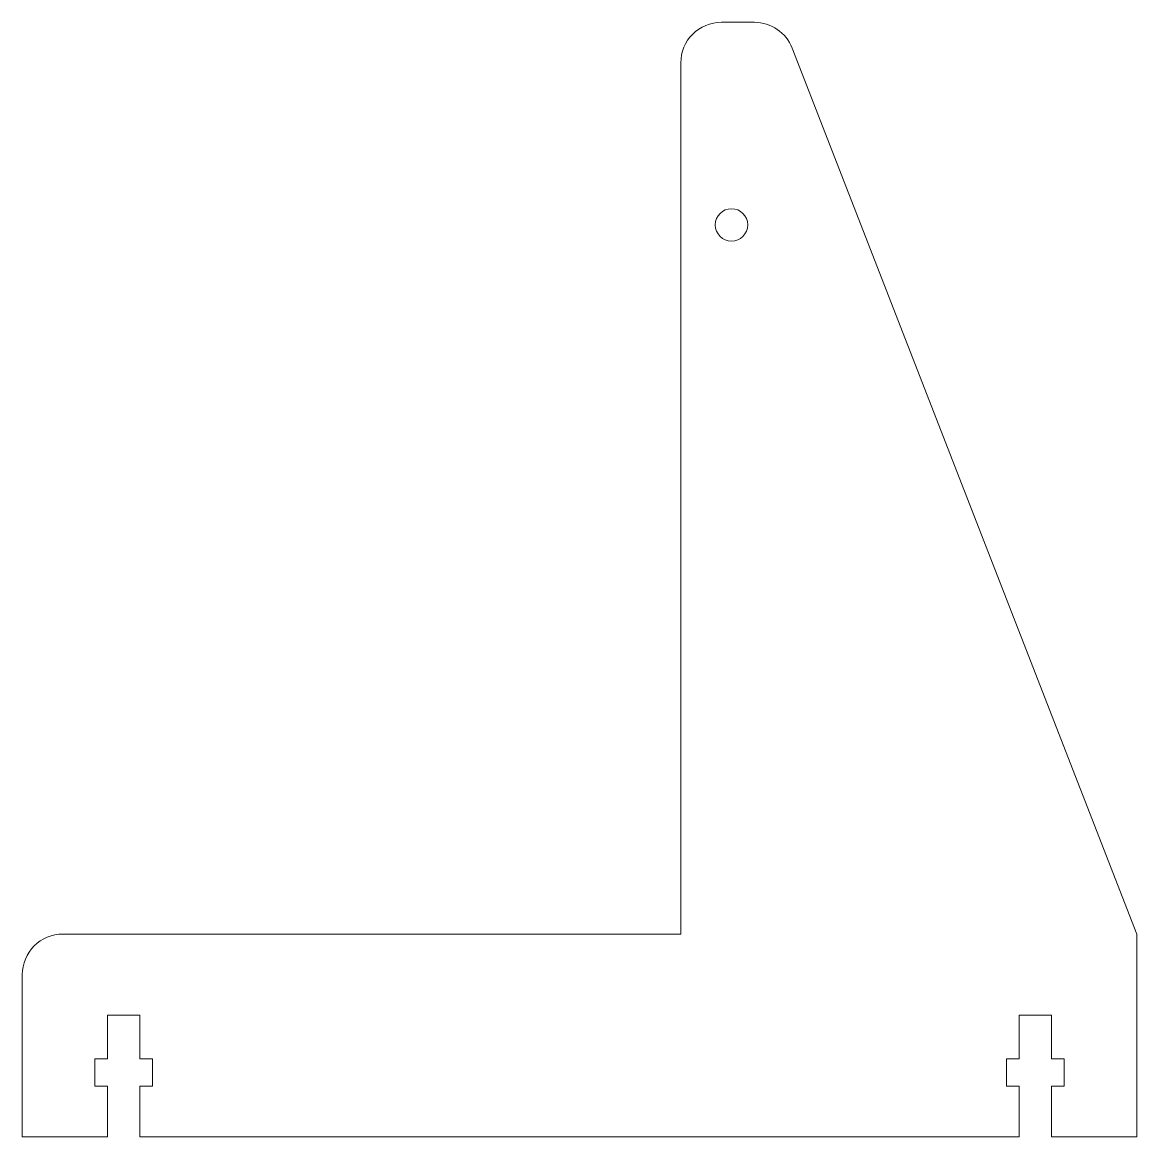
# Model space of a CAD drawing. Extents: x -65 to 45, y -20 to 90.
import ezdxf

# ---------------------------------------------------------------- set-up
doc = ezdxf.new("R2010")
doc.units = 0
doc.layers.get('0').update_dxf_attribs({"linetype": 'CONTINUOUS', "lineweight": 5, "true_color": 0xffffff})

# ---------------------------------------------------------------- blocks, each defined once
blk = doc.blocks.new('FILLET001_CS')
blk.add_lwpolyline([(0, 86), (0, 0), (-61, 0, 0.414214), (-65, -4), (-65, -20), (-56.6, -20), (-56.6, -15), (-57.85, -15), (-57.85, -12.3), (-56.6, -12.3), (-56.6, -8), (-53.4, -8), (-53.4, -12.3), (-52.15, -12.3), (-52.15, -15), (-53.4, -15), (-53.4, -20), (33.4, -20), (33.4, -15), (32.15, -15), (32.15, -12.3), (33.4, -12.3), (33.4, -8), (36.6, -8), (36.6, -12.3), (37.85, -12.3), (37.85, -15), (36.6, -15), (36.6, -20), (45, -20), (45, 0), (10.99, 87.45, 0.30931), (7.26, 90), (4, 90, 0.414214)], format="xyb", close=True)
at = {"color": 0}
blk.add_circle((5, 70), 1.6, dxfattribs=at)

msp = doc.modelspace()

# ---------------------------------------------------------------- block references
msp.add_blockref('FILLET001_CS', (0, 0))

doc.saveas('drawing.dxf')
